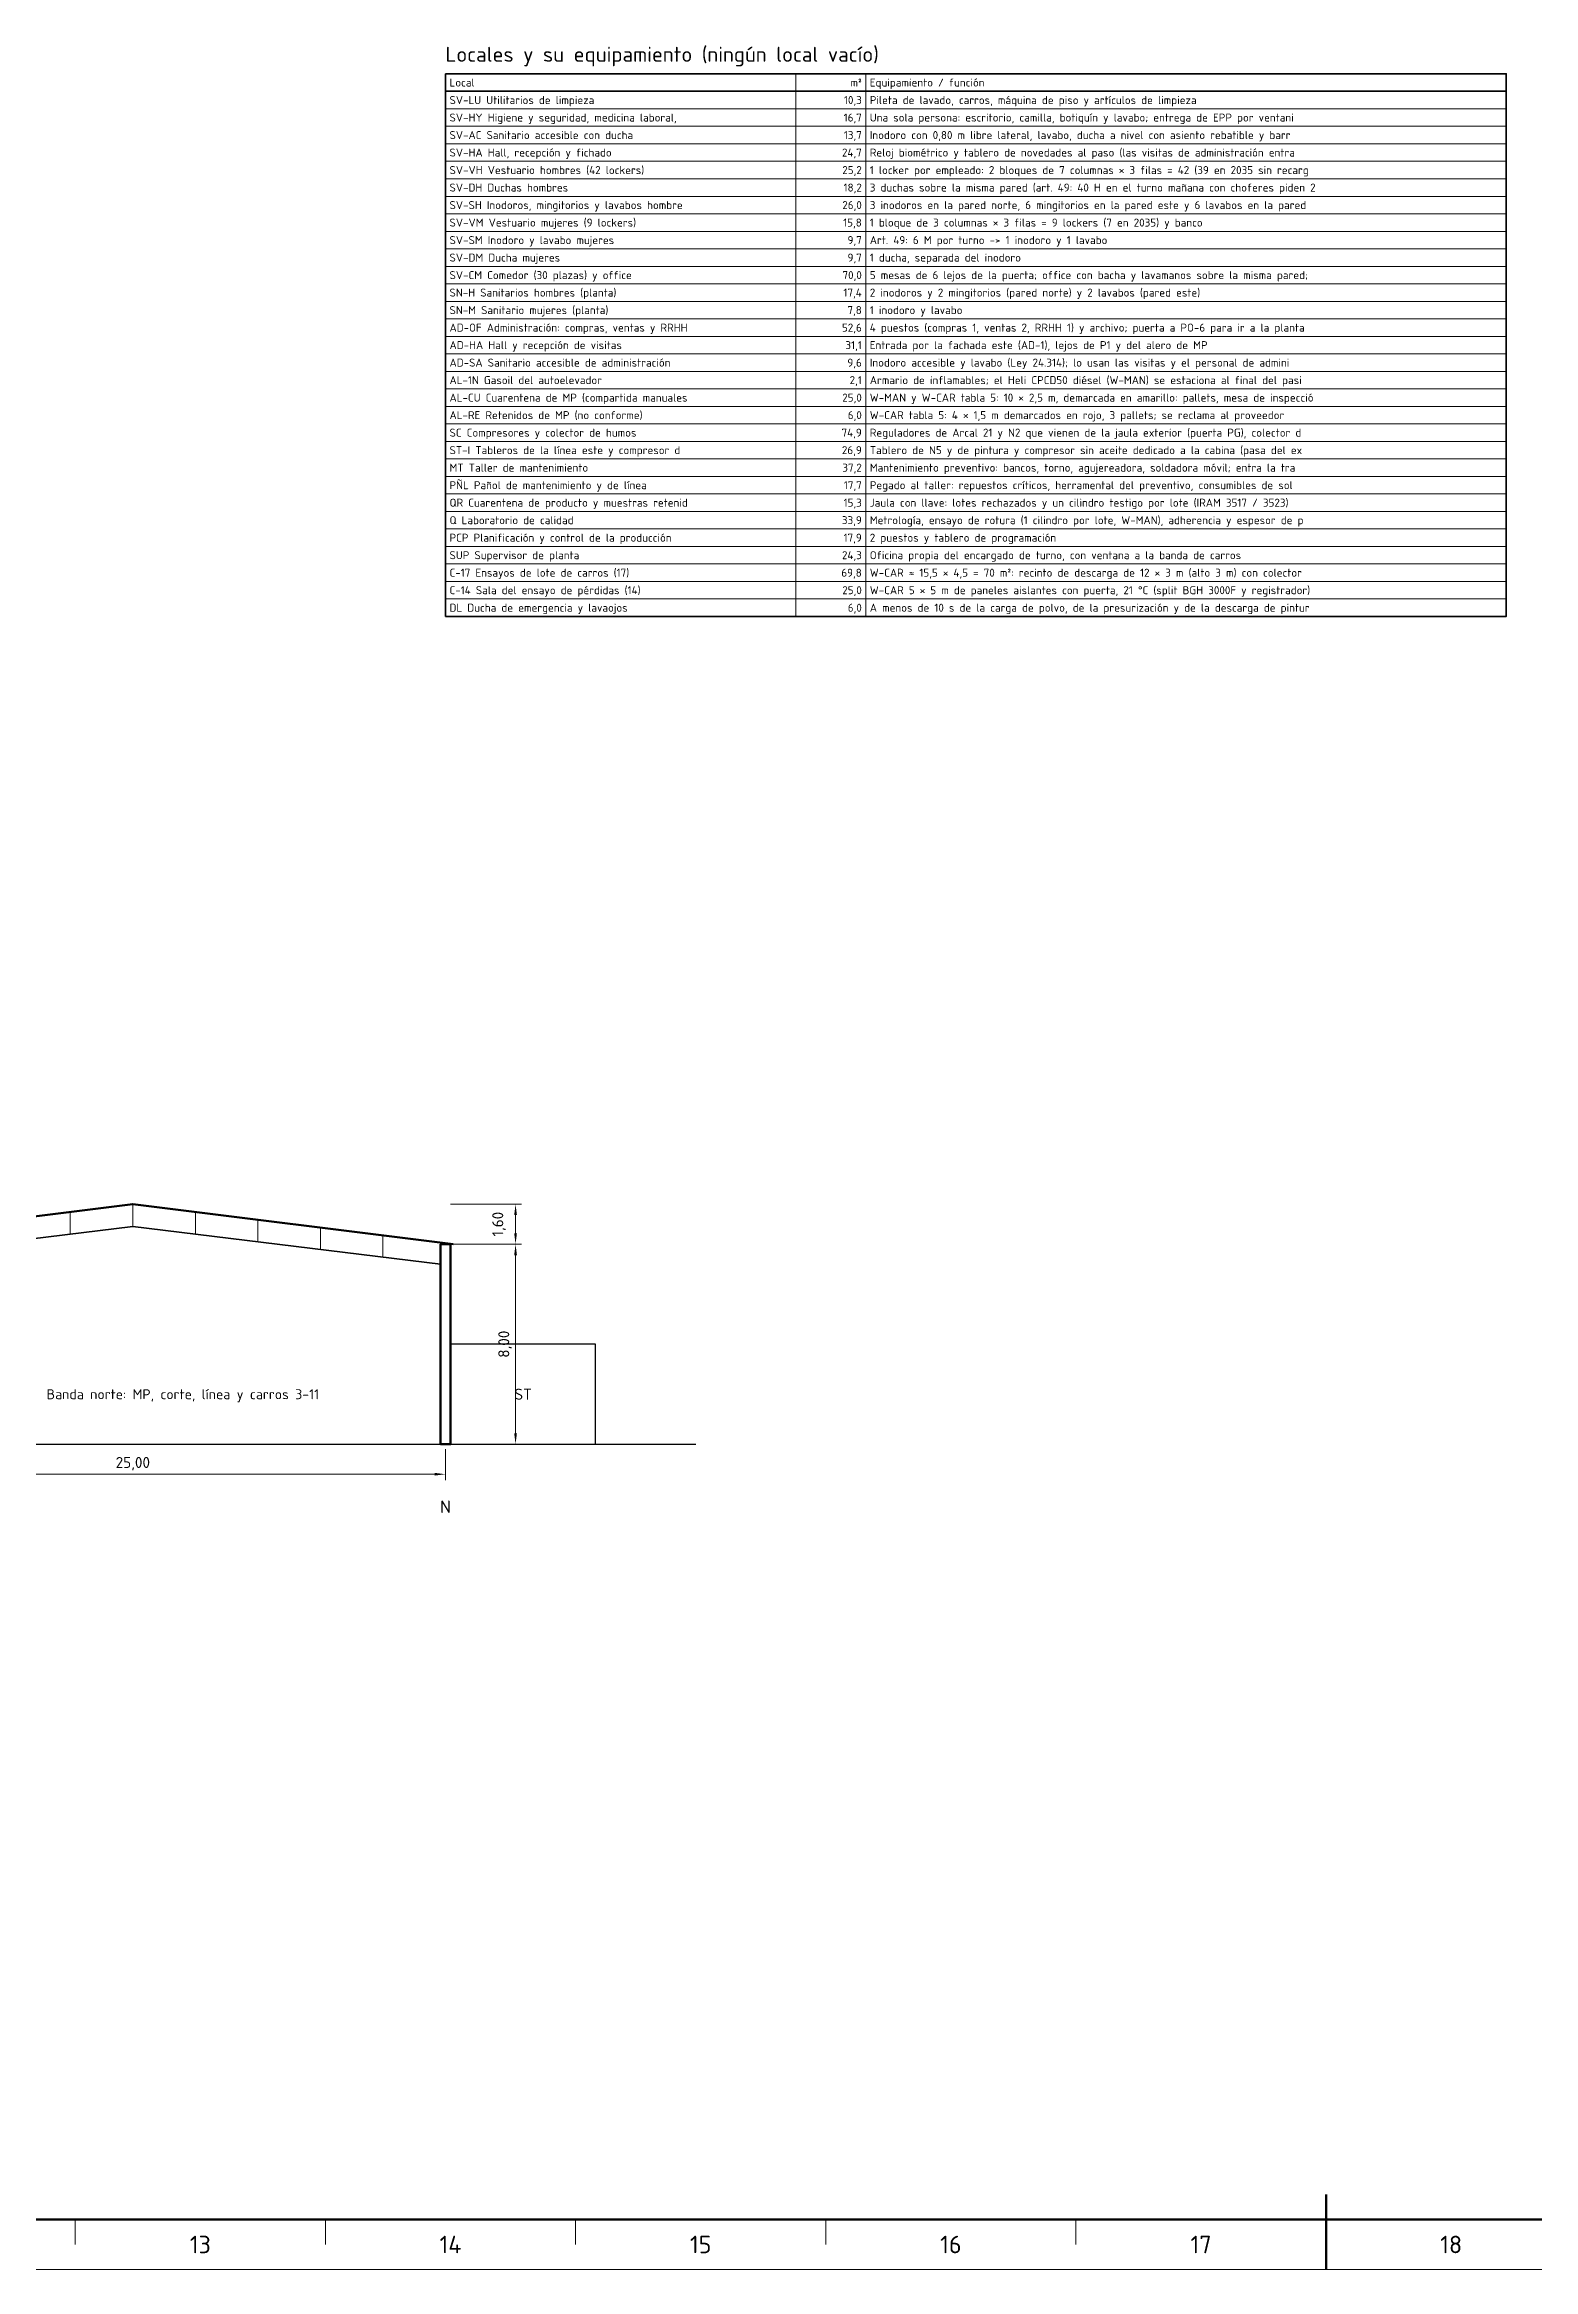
# Model space of a CAD drawing. Header units: millimetres. Extents: x 0 to 1682, y 0 to 1189.
# Drawn here: x 584.8 to 882.5, y 0 to 444.9 of the extents above; entities that cross this region are included whole.
import ezdxf
from ezdxf.enums import TextEntityAlignment as Align

# ---------------------------------------------------------------- set-up
doc = ezdxf.new("R2010")
doc.units = ezdxf.units.MM
for name, color, linetype, lineweight in [('06-TEXTO', 7, 'CONTINUOUS', 25), ('07-RECUADRO', 7, 'CONTINUOUS', 70), ('08-FINA', 5, 'CONTINUOUS', 18), ('A-COTA', 7, 'CONTINUOUS', 18), ('A-EQUIPO-FINO', 8, 'CONTINUOUS', 13), ('A-EXTERIOR', 8, 'CONTINUOUS', 25), ('A-LOCAL', 7, 'CONTINUOUS', 25), ('A-MURO', 7, 'CONTINUOUS', 50), ('A-TEXTO', 7, 'CONTINUOUS', 18)]:
    doc.layers.add(name, color=color, linetype=linetype, lineweight=lineweight)
doc.layers.add('A-EQUIPO', color=30, linetype='CONTINUOUS', lineweight=35, true_color=0xe67800)
doc.styles.add('ISO3098', font='isocpeur.ttf')
doc.dimstyles.new('FLAMA-IRAM', dxfattribs={"dimtxt": 3.5, "dimasz": 3.5, "dimexe": 2, "dimexo": 1.5, "dimgap": 1, "dimtad": 1, "dimdec": 1, "dimtxsty": 'ISO3098', "dimblk": 'IRAM_FLECHA', "dimblk1": 'IRAM_FLECHA', "dimblk2": 'IRAM_FLECHA', "dimcen": 2.5, "dimclrd": 3, "dimclre": 3, "dimclrt": 3, "dimazin": 3, "dimtfac": 1, "dimtmove": 0, "dimatfit": 3, "dimlwd": 18, "dimlwe": 18})

# ---------------------------------------------------------------- blocks, each defined once
blk = doc.blocks.new('IRAM_FLECHA')
blk.add_solid([(0, 0), (-1, 0.125), (-1, -0.125)])

msp = doc.modelspace()

# ---------------------------------------------------------------- linework, layer by layer
at = {"layer": '07-RECUADRO'}
msp.add_line((841, 0), (841, 15), dxfattribs=at)
msp.add_lwpolyline([(25, 10), (1672, 10), (1672, 1179), (25, 1179)], close=True, dxfattribs=at)
at = {"layer": '08-FINA'}
for p, q in [((591, 10), (591, 5)), ((641, 10), (641, 5)), ((691, 10), (691, 5)), ((741, 10), (741, 5)), ((791, 10), (791, 5))]:
    msp.add_line(p, q, dxfattribs=at)
msp.add_lwpolyline([(0, 0), (1682, 0), (1682, 1189), (0, 1189)], close=True, dxfattribs=at)
at = {"layer": 'A-COTA', "lineweight": 13}
for p, q in [((735, 439), (735, 330.5)), ((749, 439), (749, 330.5)), ((665, 432), (877, 432)), ((665, 428.5), (877, 428.5)), ((665, 425), (877, 425)), ((665, 421.5), (877, 421.5)), ((665, 418), (877, 418)), ((665, 414.5), (877, 414.5)), ((665, 411), (877, 411)), ((665, 407.5), (877, 407.5)), ((665, 404), (877, 404)), ((665, 400.5), (877, 400.5)), ((665, 397), (877, 397)), ((665, 393.5), (877, 393.5)), ((665, 390), (877, 390)), ((665, 386.5), (877, 386.5)), ((665, 383), (877, 383)), ((665, 379.5), (877, 379.5)), ((665, 376), (877, 376)), ((665, 372.5), (877, 372.5)), ((665, 369), (877, 369)), ((665, 365.5), (877, 365.5)), ((665, 362), (877, 362)), ((665, 358.5), (877, 358.5)), ((665, 355), (877, 355)), ((665, 351.5), (877, 351.5)), ((665, 348), (877, 348)), ((665, 344.5), (877, 344.5)), ((665, 341), (877, 341)), ((665, 337.5), (877, 337.5)), ((665, 334), (877, 334))]:
    msp.add_line(p, q, dxfattribs=at)
at = {"layer": 'A-COTA', "lineweight": 35}
msp.add_line((665, 435.5), (877, 435.5), dxfattribs=at)
msp.add_lwpolyline([(665, 439), (877, 439), (877, 330.5), (665, 330.5)], close=True, dxfattribs=at)
at = {"layer": 'A-EQUIPO'}
msp.add_lwpolyline([(541, 201), (602.5, 208.52), (664, 201)], dxfattribs=at)
at = {"layer": 'A-EQUIPO-FINO'}
for p, q in [((590, 207.016), (590, 211.4)), ((602.5, 208.52), (602.5, 213)), ((615, 207.016), (615, 211.4)), ((627.5, 205.512), (627.5, 209.8)), ((640, 204.008), (640, 208.2)), ((652.5, 202.504), (652.5, 206.6))]:
    msp.add_line(p, q, dxfattribs=at)
at = {"layer": 'A-EXTERIOR'}
msp.add_line((425, 165), (715, 165), dxfattribs=at)
at = {"layer": 'A-LOCAL'}
msp.add_lwpolyline([(666, 165), (695, 165), (695, 185), (666, 185)], close=True, dxfattribs=at)
at = {"layer": 'A-MURO'}
msp.add_lwpolyline([(538.5, 205), (602.5, 213), (666.5, 205)], dxfattribs=at)
msp.add_lwpolyline([(664, 165), (666, 165), (666, 205), (664, 205)], close=True, dxfattribs=at)

# ---------------------------------------------------------------- texts
at = {"layer": '06-TEXTO', "style": 'ISO3098'}
for s, p in [('13', (616, 5)), ('14', (666, 5)), ('15', (716, 5)), ('16', (766, 5)), ('17', (816, 5)), ('18', (866, 5))]:
    msp.add_text(s, height=3.5, dxfattribs=at).set_placement(p, align=Align.MIDDLE_CENTER)
at = {"layer": 'A-TEXTO', "style": 'ISO3098'}
msp.add_text('Locales y su equipamiento (ningún local vacío)', height=3, dxfattribs=at).set_placement((665, 440.5), align=Align.BOTTOM_LEFT)
for s, p in [('Local', (665.8, 437.25)), ('Equipamiento / función', (749.8, 437.25)), ('SV-LU Utilitarios de limpieza', (665.8, 433.75)), ('Pileta de lavado, carros, máquina de piso y artículos de limpieza', (749.8, 433.75)), ('SV-HY Higiene y seguridad, medicina laboral,', (665.8, 430.25)), ('SV-AC Sanitario accesible con ducha', (665.8, 426.75)), ('Una sola persona: escritorio, camilla, botiquín y lavabo; entrega de EPP por ventani', (749.8, 430.25)), ('Inodoro con 0,80 m libre lateral, lavabo, ducha a nivel con asiento rebatible y barr', (749.8, 426.75)), ('SV-HA Hall, recepción y fichado', (665.8, 423.25)), ('Reloj biométrico y tablero de novedades al paso (las visitas de administración entra', (749.8, 423.25)), ('SV-VH Vestuario hombres (42 lockers)', (665.8, 419.75)), ('1 locker por empleado: 2 bloques de 7 columnas × 3 filas = 42 (39 en 2035 sin recarg', (749.8, 419.75)), ('SV-DH Duchas hombres', (665.8, 416.25)), ('3 duchas sobre la misma pared (art. 49: 40 H en el turno mañana con choferes piden 2', (749.8, 416.25)), ('SV-SH Inodoros, mingitorios y lavabos hombre', (665.8, 412.75)), ('SV-VM Vestuario mujeres (9 lockers)', (665.8, 409.25)), ('1 bloque de 3 columnas × 3 filas = 9 lockers (7 en 2035) y banco', (749.8, 409.25)), ('3 inodoros en la pared norte, 6 mingitorios en la pared este y 6 lavabos en la pared', (749.8, 412.75)), ('SV-SM Inodoro y lavabo mujeres', (665.8, 405.75)), ('Art. 49: 6 M por turno -> 1 inodoro y 1 lavabo', (749.8, 405.75)), ('SV-DM Ducha mujeres', (665.8, 402.25)), ('1 ducha, separada del inodoro', (749.8, 402.25)), ('SV-CM Comedor (30 plazas) y office', (665.8, 398.75)), ('SN-H Sanitarios hombres (planta)', (665.8, 395.25)), ('2 inodoros y 2 mingitorios (pared norte) y 2 lavabos (pared este)', (749.8, 395.25)), ('5 mesas de 6 lejos de la puerta; office con bacha y lavamanos sobre la misma pared; ', (749.8, 398.75)), ('SN-M Sanitario mujeres (planta)', (665.8, 391.75)), ('1 inodoro y lavabo', (749.8, 391.75)), ('AD-OF Administración: compras, ventas y RRHH', (665.8, 388.25)), ('4 puestos (compras 1, ventas 2, RRHH 1) y archivo; puerta a PO-6 para ir a la planta', (749.8, 388.25)), ('AD-HA Hall y recepción de visitas', (665.8, 384.75)), ('Entrada por la fachada este (AD-1), lejos de P1 y del alero de MP', (749.8, 384.75)), ('AD-SA Sanitario accesible de administración', (665.8, 381.25)), ('AL-1N Gasoil del autoelevador', (665.8, 377.75)), ('Armario de inflamables; el Heli CPCD50 diésel (W-MAN) se estaciona al final del pasi', (749.8, 377.75)), ('Inodoro accesible y lavabo (Ley 24.314); lo usan las visitas y el personal de admini', (749.8, 381.25)), ('AL-CU Cuarentena de MP (compartida manuales ', (665.8, 374.25)), ('W-MAN y W-CAR tabla 5: 10 × 2,5 m, demarcada en amarillo: pallets, mesa de inspecció', (749.8, 374.25)), ('AL-RE Retenidos de MP (no conforme)', (665.8, 370.75)), ('W-CAR tabla 5: 4 × 1,5 m demarcados en rojo, 3 pallets; se reclama al proveedor', (749.8, 370.75)), ('SC Compresores y colector de humos', (665.8, 367.25)), ('Reguladores de Arcal 21 y N2 que vienen de la jaula exterior (puerta PG), colector d', (749.8, 367.25)), ('ST-I Tableros de la línea este y compresor d', (665.8, 363.75)), ('MT Taller de mantenimiento', (665.8, 360.25)), ('Tablero de N5 y de pintura y compresor sin aceite dedicado a la cabina (pasa del ex ', (749.8, 363.75)), ('Mantenimiento preventivo: bancos, torno, agujereadora, soldadora móvil; entra la tra', (749.8, 360.25)), ('PÑL Pañol de mantenimiento y de línea', (665.8, 356.75)), ('Pegado al taller: repuestos críticos, herramental del preventivo, consumibles de sol', (749.8, 356.75)), ('QR Cuarentena de producto y muestras retenid', (665.8, 353.25)), ('Jaula con llave: lotes rechazados y un cilindro testigo por lote (IRAM 3517 / 3523)', (749.8, 353.25)), ('Q Laboratorio de calidad', (665.8, 349.75)), ('PCP Planificación y control de la producción', (665.8, 346.25)), ('2 puestos y tablero de programación', (749.8, 346.25)), ('Metrología, ensayo de rotura (1 cilindro por lote, W-MAN), adherencia y espesor de p', (749.8, 349.75)), ('SUP Supervisor de planta', (665.8, 342.75)), ('Oficina propia del encargado de turno, con ventana a la banda de carros', (749.8, 342.75)), ('C-17 Ensayos de lote de carros (17)', (665.8, 339.25)), ('W-CAR ≈ 15,5 × 4,5 = 70 m²: recinto de descarga de 12 × 3 m (alto 3 m) con colector ', (749.8, 339.25)), ('C-14 Sala del ensayo de pérdidas (14)', (665.8, 335.75)), ('W-CAR 5 × 5 m de paneles aislantes con puerta, 21 °C (split BGH 3000F y registrador)', (749.8, 335.75)), ('DL Ducha de emergencia y lavaojos', (665.8, 332.25)), ('A menos de 10 s de la carga de polvo, de la presurización y de la descarga de pintur', (749.8, 332.25))]:
    msp.add_text(s, height=1.6, dxfattribs=at).set_placement(p, align=Align.MIDDLE_LEFT)
for s, p in [('m²', (748.2, 437.25)), ('10,3', (748.2, 433.75)), ('16,7', (748.2, 430.25)), ('13,7', (748.2, 426.75)), ('24,7', (748.2, 423.25)), ('25,2', (748.2, 419.75)), ('18,2', (748.2, 416.25)), ('26,0', (748.2, 412.75)), ('15,8', (748.2, 409.25)), ('9,7', (748.2, 405.75)), ('9,7', (748.2, 402.25)), ('70,0', (748.2, 398.75)), ('17,4', (748.2, 395.25)), ('7,8', (748.2, 391.75)), ('52,6', (748.2, 388.25)), ('31,1', (748.2, 384.75)), ('9,6', (748.2, 381.25)), ('2,1', (748.2, 377.75)), ('25,0', (748.2, 374.25)), ('6,0', (748.2, 370.75)), ('74,9', (748.2, 367.25)), ('26,9', (748.2, 363.75)), ('37,2', (748.2, 360.25)), ('17,7', (748.2, 356.75)), ('15,3', (748.2, 353.25)), ('33,9', (748.2, 349.75)), ('17,9', (748.2, 346.25)), ('24,3', (748.2, 342.75)), ('69,8', (748.2, 339.25)), ('25,0', (748.2, 335.75)), ('6,0', (748.2, 332.25))]:
    msp.add_text(s, height=1.6, dxfattribs=at).set_placement(p, align=Align.MIDDLE_RIGHT)
for s, height, p in [('Banda norte: MP, corte, línea y carros 3-11', 2, (612.5, 175)), ('ST', 2.2, (680.5, 175)), ('N', 2.5, (665, 152.5))]:
    msp.add_text(s, height=height, dxfattribs=at).set_placement(p, align=Align.MIDDLE_CENTER)

# ---------------------------------------------------------------- dimensions: what is measured, and where the dimension line sits
at = {"layer": 'A-COTA'}
for base, p1, p2 in [((679, 205), (665, 205), (665, 213)), ((679, 165), (665, 165), (665, 205))]:
    msp.add_linear_dim(base=base, p1=p1, p2=p2, angle=90, dimstyle='FLAMA-IRAM', override={"dimtxt": 2.2, "dimasz": 2.2, "dimexe": 1.2, "dimexo": 1, "dimdec": 2, "dimlfac": 0.2, "dimzin": 0}, dxfattribs=at).render()
msp.add_linear_dim(base=(540, 159), p1=(540, 165), p2=(665, 165), dimstyle='FLAMA-IRAM', override={"dimtxt": 2.2, "dimasz": 2.2, "dimexe": 1.2, "dimexo": 1, "dimdec": 2, "dimlfac": 0.2, "dimzin": 0}, dxfattribs=at).render()

doc.saveas('drawing.dxf')
